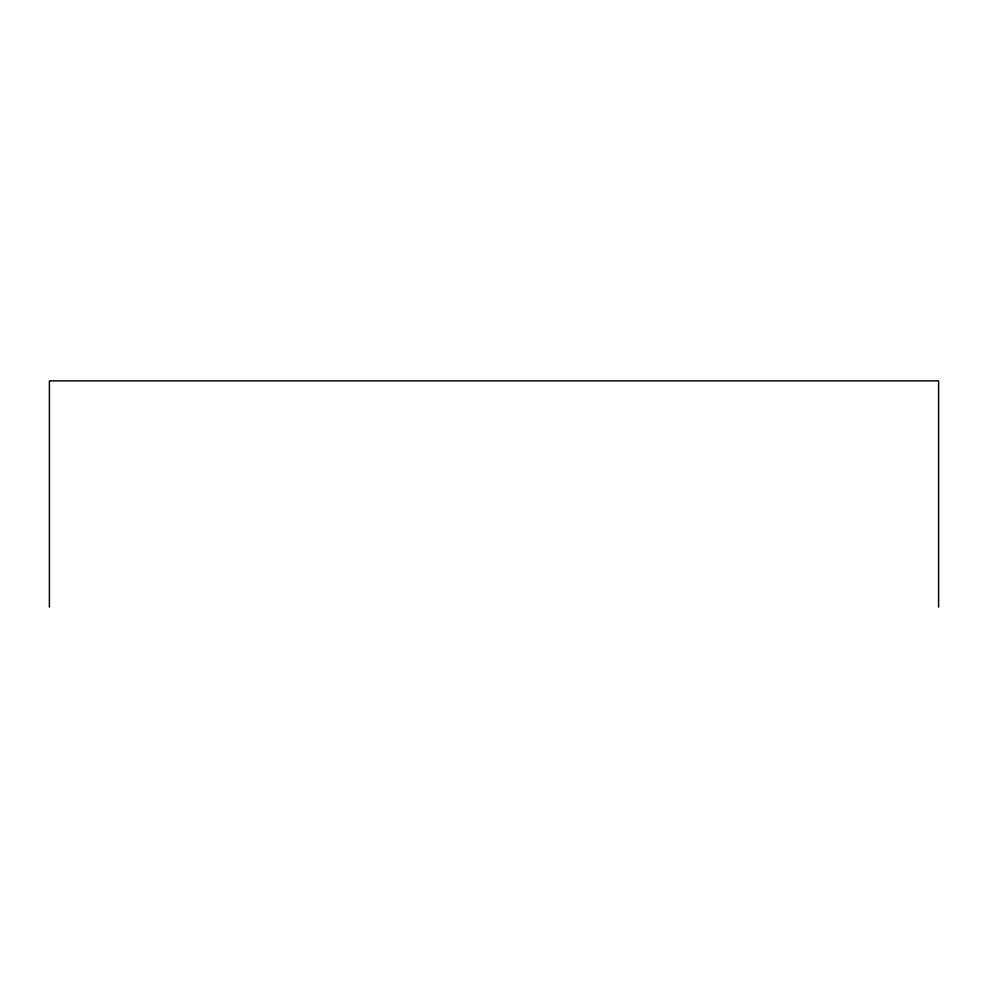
<?xml version="1.0" encoding="UTF-8"?>
<svg xmlns="http://www.w3.org/2000/svg" width="988" height="988" viewBox="0 0 988 988"><rect width="100%" height="100%" fill="white"/><g stroke="black" fill="none" stroke-linecap="round" stroke-linejoin="round"><path stroke-width="1.48" d="M938.6 607.114L938.6 380.886L49.4 380.886L49.4 607.114"/></g></svg>
